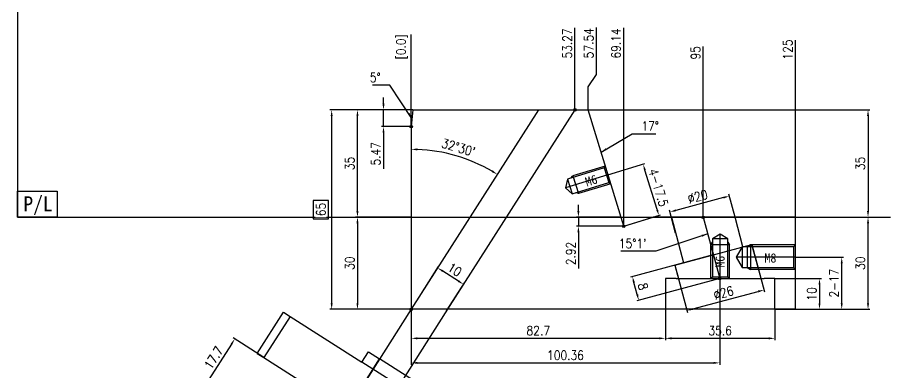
# Model space of a CAD drawing. Header units: millimetres. Extents: x 632 to 3922, y 1402 to 2001.
# Drawn here: x 2170.5 to 2454.5, y 1620.9 to 1736.7 of the extents above; entities that cross this region are included whole.
import ezdxf
from ezdxf.enums import TextEntityAlignment as Align
from ezdxf.lldxf.tags import DXFTag

# ---------------------------------------------------------------- set-up
doc = ezdxf.new("R2010")
doc.units = ezdxf.units.MM
for name, color, linetype in [('1', 1, 'Continuous'), ('4', 4, 'Continuous'), ('5', 5, 'Continuous'), ('6', 6, 'Continuous'), ('7', 7, 'Continuous'), ('BCE', 1, 'CENTER'), ('BH', 11, 'HIDDEN'), ('BHTL', 5, 'CENTER'), ('BO', 7, 'Continuous'), ('BTL', 5, 'Continuous'), ('CE', 1, 'CENTER'), ('DIM', 7, 'Continuous'), ('H1', 2, 'HIDDEN')]:
    doc.layers.add(name, color=color, linetype=linetype)
doc.styles.add('JM_Standard', font='', dxfattribs={"height": 3})
doc.styles.add('STYLE', font='')
doc.styles.add('SY', font='romans.shx', dxfattribs={"width": 0.85, "height": 3, "bigfont": 'ghs.shx'})
doc.styles.get('JM_Standard').set_extended_font_data('DotumChe')
doc.styles.get('STYLE').set_extended_font_data('BatangChe')
tags = doc.linetypes.add('CENTER', pattern=[2, 1.25, -0.25, 0.25, -0.25]).pattern_tags.tags
tags[10:11] = [DXFTag(74, 4), DXFTag(75, 0), DXFTag(340, '0'), DXFTag(46, 1.0), DXFTag(50, 0.0), DXFTag(44, 0.0), DXFTag(45, 0.0)]
tags[8:9] = [DXFTag(74, 4), DXFTag(75, 0), DXFTag(340, '0'), DXFTag(46, 1.0), DXFTag(50, 0.0), DXFTag(44, 0.0), DXFTag(45, 0.0)]
tags[6:7] = [DXFTag(74, 4), DXFTag(75, 0), DXFTag(340, '0'), DXFTag(46, 1.0), DXFTag(50, 0.0), DXFTag(44, 0.0), DXFTag(45, 0.0)]
tags[4:5] = [DXFTag(74, 4), DXFTag(75, 0), DXFTag(340, '0'), DXFTag(46, 1.0), DXFTag(50, 0.0), DXFTag(44, 0.0), DXFTag(45, 0.0)]
tags = doc.linetypes.add('HIDDEN', pattern=[0.375, 0.25, -0.125]).pattern_tags.tags
tags[6:7] = [DXFTag(74, 4), DXFTag(75, 0), DXFTag(340, '0'), DXFTag(46, 1.0), DXFTag(50, 0.0), DXFTag(44, 0.0), DXFTag(45, 0.0)]
tags[4:5] = [DXFTag(74, 4), DXFTag(75, 0), DXFTag(340, '0'), DXFTag(46, 1.0), DXFTag(50, 0.0), DXFTag(44, 0.0), DXFTag(45, 0.0)]
doc.dimstyles.new('BaseStyle', dxfattribs={"dimtxt": 3, "dimasz": 2, "dimexe": 0.6, "dimexo": 0, "dimgap": 1, "dimtad": 1, "dimdsep": 46, "dimtxsty": 'SY', "dimcen": 0, "dimclrd": 3, "dimclre": 3, "dimclrt": 7, "dimaunit": 1, "dimazin": 0, "dimtfac": 1, "dimtmove": 0, "dimatfit": 3, "dimfxl": 1, "dimtolj": 1, "dimtzin": 0, "dimarcsym": 0})

# ---------------------------------------------------------------- blocks, each defined once
blk = doc.blocks.new('20180524_1743031')
at = {"layer": 'BCE'}
blk.add_line((-0.62, 3.38), (18.66, 3.38), dxfattribs=at)
at = {"layer": 'BH'}
blk.add_line((16.71, 0), (16.71, 6.75), dxfattribs=at)
for points in [[(-0.62, -0.62), (0, 0), (0, 6.75), (-0.62, 7.38)], [(0, 0), (16.71, 0), (18.66, 3.38), (16.71, 6.75), (0, 6.75)]]:
    blk.add_lwpolyline(points, dxfattribs=at)
at = {"layer": 'BHTL'}
for p, q in [((-0.62, 7.38), (14.04, 7.38)), ((-0.62, -0.62), (14.04, -0.62))]:
    blk.add_line(p, q, dxfattribs=at)
blk.add_lwpolyline([(15.12, 0), (14.04, -0.62), (14.04, 7.38), (15.12, 6.75)], dxfattribs=at)
blk = doc.blocks.new('*D560')
at = {"layer": 'Defpoints', "color": 0}
for p in [(2289.54, 1706.53), (2299.04, 1706.53), (2298.56, 1701.07)]:
    blk.add_point(p, dxfattribs=at)
at = {"layer": 'DIM', "color": 3, "lineweight": -2}
for p, q in [((2289.54, 1708.53), (2289.54, 1710.53)), ((2299.04, 1706.53), (2288.94, 1706.53)), ((2289.54, 1701.07), (2289.54, 1706.53)), ((2298.56, 1701.07), (2288.94, 1701.07)), ((2289.54, 1699.07), (2289.54, 1687.29))]:
    blk.add_line(p, q, dxfattribs=at)
at = {"layer": 'DIM', "color": 3}
for points in [[(2289.21, 1708.53), (2289.88, 1708.53), (2289.54, 1706.53)], [(2289.88, 1699.07), (2289.21, 1699.07), (2289.54, 1701.07)]]:
    blk.add_solid(points, dxfattribs=at)
at = {"layer": 'DIM', "color": 7, "insert": (2287.04, 1692.18), "char_height": 3, "attachment_point": 5, "rotation": 90, "style": 'SY', "bg_fill": 3, "box_fill_scale": 1.1, "bg_fill_color": 256, "bg_fill_true_color": 13158600, "bg_fill_transparency": 0}
blk.add_mtext('\\A1;5.47', dxfattribs=at)
blk = doc.blocks.new('*D561')
at = {"layer": 'Defpoints', "color": 0}
for p in [(2298.56, 1671.53), (2281.08, 1641.53), (2298.56, 1641.53)]:
    blk.add_point(p, dxfattribs=at)
at = {"layer": 'DIM', "color": 3, "lineweight": -2}
for p, q in [((2298.56, 1671.53), (2280.48, 1671.53)), ((2281.08, 1669.53), (2281.08, 1643.53)), ((2298.56, 1641.53), (2280.48, 1641.53))]:
    blk.add_line(p, q, dxfattribs=at)
at = {"layer": 'DIM', "color": 3}
for points in [[(2281.41, 1669.53), (2280.74, 1669.53), (2281.08, 1671.53)], [(2280.74, 1643.53), (2281.41, 1643.53), (2281.08, 1641.53)]]:
    blk.add_solid(points, dxfattribs=at)
at = {"layer": 'DIM', "color": 7, "insert": (2278.58, 1656.53), "char_height": 3, "attachment_point": 5, "rotation": 90, "style": 'SY', "bg_fill": 3, "box_fill_scale": 1.1, "bg_fill_color": 256, "bg_fill_true_color": 13158600, "bg_fill_transparency": 0}
blk.add_mtext('\\A1;30', dxfattribs=at)
blk = doc.blocks.new('*D562')
at = {"layer": 'Defpoints', "color": 0}
for p in [(2281.08, 1706.53), (2299.04, 1706.53), (2298.56, 1671.53)]:
    blk.add_point(p, dxfattribs=at)
at = {"layer": 'DIM', "color": 3, "lineweight": -2}
for p, q in [((2299.04, 1706.53), (2280.48, 1706.53)), ((2281.08, 1673.53), (2281.08, 1704.53)), ((2298.56, 1671.53), (2280.48, 1671.53))]:
    blk.add_line(p, q, dxfattribs=at)
at = {"layer": 'DIM', "color": 3}
for points in [[(2281.41, 1704.53), (2280.74, 1704.53), (2281.08, 1706.53)], [(2280.74, 1673.53), (2281.41, 1673.53), (2281.08, 1671.53)]]:
    blk.add_solid(points, dxfattribs=at)
at = {"layer": 'DIM', "color": 7, "insert": (2278.58, 1689.03), "char_height": 3, "attachment_point": 5, "rotation": 90, "style": 'SY', "bg_fill": 3, "box_fill_scale": 1.1, "bg_fill_color": 256, "bg_fill_true_color": 13158600, "bg_fill_transparency": 0}
blk.add_mtext('\\A1;35', dxfattribs=at)
blk = doc.blocks.new('*D563')
at = {"layer": 'Defpoints', "color": 0}
for p in [(2299.04, 1706.53), (2272.68, 1641.53), (2298.56, 1641.53)]:
    blk.add_point(p, dxfattribs=at)
at = {"layer": 'DIM', "color": 3, "lineweight": -2}
for p, q in [((2299.04, 1706.53), (2272.08, 1706.53)), ((2272.68, 1704.53), (2272.68, 1643.53)), ((2298.56, 1641.53), (2272.08, 1641.53))]:
    blk.add_line(p, q, dxfattribs=at)
at = {"layer": 'DIM', "color": 3}
for points in [[(2273.01, 1704.53), (2272.35, 1704.53), (2272.68, 1706.53)], [(2272.35, 1643.53), (2273.01, 1643.53), (2272.68, 1641.53)]]:
    blk.add_solid(points, dxfattribs=at)
at = {"layer": 'DIM', "color": 7, "insert": (2269.18, 1674.03), "char_height": 3, "attachment_point": 5, "rotation": 90, "style": 'SY', "bg_fill": 3, "box_fill_scale": 1.1, "bg_fill_color": 256, "bg_fill_true_color": 13158600, "bg_fill_transparency": 0}
blk.add_mtext('\\A1;65', dxfattribs=at)
at = {"layer": 'DIM', "color": 3, "lineweight": -2}
for p, q in [((2271.68, 1677.04), (2266.68, 1677.04)), ((2266.68, 1677.04), (2266.68, 1671.03)), ((2271.68, 1671.03), (2271.68, 1677.04)), ((2266.68, 1671.03), (2271.68, 1671.03))]:
    blk.add_line(p, q, dxfattribs=at)
blk = doc.blocks.new('*D564')
at = {"layer": 'Defpoints', "color": 0}
for p in [(2366.8, 1671.53), (2352.96, 1668.61), (2367.69, 1668.61)]:
    blk.add_point(p, dxfattribs=at)
at = {"layer": 'DIM', "color": 3, "lineweight": -2}
for p, q in [((2352.96, 1673.53), (2352.96, 1675.53)), ((2366.8, 1671.53), (2352.36, 1671.53)), ((2352.96, 1671.53), (2352.96, 1668.61)), ((2367.69, 1668.61), (2352.36, 1668.61)), ((2352.96, 1666.61), (2352.96, 1654.84))]:
    blk.add_line(p, q, dxfattribs=at)
at = {"layer": 'DIM', "color": 3}
for points in [[(2352.62, 1673.53), (2353.29, 1673.53), (2352.96, 1671.53)], [(2353.29, 1666.61), (2352.62, 1666.61), (2352.96, 1668.61)]]:
    blk.add_solid(points, dxfattribs=at)
at = {"layer": 'DIM', "color": 7, "insert": (2350.46, 1659.72), "char_height": 3, "attachment_point": 5, "rotation": 90, "style": 'SY', "bg_fill": 3, "box_fill_scale": 1.1, "bg_fill_color": 256, "bg_fill_true_color": 13158600, "bg_fill_transparency": 0}
blk.add_mtext('\\A1;2.92', dxfattribs=at)
blk = doc.blocks.new('*D565')
at = {"layer": 'Defpoints', "color": 0}
for p in [(2423.56, 1658.53), (2438.62, 1658.53), (2423.56, 1641.53)]:
    blk.add_point(p, dxfattribs=at)
at = {"layer": 'DIM', "color": 3, "lineweight": -2}
for p, q in [((2423.56, 1658.53), (2439.22, 1658.53)), ((2438.62, 1643.53), (2438.62, 1656.53)), ((2423.56, 1641.53), (2439.22, 1641.53))]:
    blk.add_line(p, q, dxfattribs=at)
at = {"layer": 'DIM', "color": 3}
for points in [[(2438.95, 1656.53), (2438.29, 1656.53), (2438.62, 1658.53)], [(2438.29, 1643.53), (2438.95, 1643.53), (2438.62, 1641.53)]]:
    blk.add_solid(points, dxfattribs=at)
at = {"layer": 'DIM', "color": 7, "insert": (2436.12, 1650.03), "char_height": 3, "attachment_point": 5, "rotation": 90, "style": 'SY', "bg_fill": 3, "box_fill_scale": 1.1, "bg_fill_color": 256, "bg_fill_true_color": 13158600, "bg_fill_transparency": 0}
blk.add_mtext('\\A1;2-17', dxfattribs=at)
blk = doc.blocks.new('*D566')
at = {"layer": 'Defpoints', "color": 0}
for p in [(2423.56, 1671.53), (2447.18, 1671.53), (2423.56, 1641.53)]:
    blk.add_point(p, dxfattribs=at)
at = {"layer": 'DIM', "color": 3, "lineweight": -2}
for p, q in [((2423.56, 1671.53), (2447.78, 1671.53)), ((2447.18, 1643.53), (2447.18, 1669.53)), ((2423.56, 1641.53), (2447.78, 1641.53))]:
    blk.add_line(p, q, dxfattribs=at)
at = {"layer": 'DIM', "color": 3}
for points in [[(2447.51, 1669.53), (2446.84, 1669.53), (2447.18, 1671.53)], [(2446.84, 1643.53), (2447.51, 1643.53), (2447.18, 1641.53)]]:
    blk.add_solid(points, dxfattribs=at)
at = {"layer": 'DIM', "color": 7, "insert": (2444.68, 1656.53), "char_height": 3, "attachment_point": 5, "rotation": 90, "style": 'SY', "bg_fill": 3, "box_fill_scale": 1.1, "bg_fill_color": 256, "bg_fill_true_color": 13158600, "bg_fill_transparency": 0}
blk.add_mtext('\\A1;30', dxfattribs=at)
blk = doc.blocks.new('*D567')
at = {"layer": 'Defpoints', "color": 0}
for p in [(2356.1, 1706.53), (2423.56, 1671.53), (2447.18, 1671.53)]:
    blk.add_point(p, dxfattribs=at)
at = {"layer": 'DIM', "color": 3, "lineweight": -2}
for p, q in [((2356.1, 1706.53), (2447.78, 1706.53)), ((2447.18, 1704.53), (2447.18, 1673.53)), ((2423.56, 1671.53), (2447.78, 1671.53))]:
    blk.add_line(p, q, dxfattribs=at)
at = {"layer": 'DIM', "color": 3}
for points in [[(2447.51, 1704.53), (2446.84, 1704.53), (2447.18, 1706.53)], [(2446.84, 1673.53), (2447.51, 1673.53), (2447.18, 1671.53)]]:
    blk.add_solid(points, dxfattribs=at)
at = {"layer": 'DIM', "color": 7, "insert": (2444.68, 1689.03), "char_height": 3, "attachment_point": 5, "rotation": 90, "style": 'SY', "bg_fill": 3, "box_fill_scale": 1.1, "bg_fill_color": 256, "bg_fill_true_color": 13158600, "bg_fill_transparency": 0}
blk.add_mtext('\\A1;35', dxfattribs=at)
blk = doc.blocks.new('*D568')
at = {"layer": 'Defpoints', "color": 0}
for p in [(2362.58, 1685.34), (2367.69, 1668.61)]:
    blk.add_point(p, dxfattribs=at)
at = {"layer": 'DIM', "color": 3, "lineweight": -2}
for p, q in [((2362.58, 1685.34), (2374.59, 1689.02)), ((2378.55, 1674.02), (2374.61, 1686.93)), ((2367.69, 1668.61), (2379.71, 1672.28))]:
    blk.add_line(p, q, dxfattribs=at)
at = {"layer": 'DIM', "color": 3}
for points in [[(2374.92, 1687.03), (2374.29, 1686.83), (2374.02, 1688.84)], [(2378.23, 1673.92), (2378.87, 1674.12), (2379.14, 1672.11)]]:
    blk.add_solid(points, dxfattribs=at)
at = {"layer": 'DIM', "color": 7, "insert": (2378.97, 1681.21), "char_height": 3, "attachment_point": 5, "rotation": 286.998, "style": 'SY', "bg_fill": 3, "box_fill_scale": 1.1, "bg_fill_color": 256, "bg_fill_true_color": 13158600, "bg_fill_transparency": 0}
blk.add_mtext('\\A1;4-17.5', dxfattribs=at)
at = {"layer": 'Defpoints', "color": 0}
blk.add_point((2374.02, 1688.84), dxfattribs=at)
blk = doc.blocks.new('*D569')
at = {"layer": 'Defpoints', "color": 0}
for p in [(2382.74, 1673.26), (2403.91, 1671.53), (2384.59, 1666.35)]:
    blk.add_point(p, dxfattribs=at)
at = {"layer": 'DIM', "color": 3, "lineweight": -2}
for p, q in [((2403.91, 1671.53), (2401.9, 1679.02)), ((2400.13, 1677.93), (2384.67, 1673.78)), ((2384.59, 1666.35), (2382.58, 1673.84))]:
    blk.add_line(p, q, dxfattribs=at)
at = {"layer": 'DIM', "color": 3}
for points in [[(2400.21, 1677.6), (2400.04, 1678.25), (2402.06, 1678.44)], [(2384.58, 1674.1), (2384.76, 1673.46), (2382.74, 1673.26)]]:
    blk.add_solid(points, dxfattribs=at)
at = {"layer": 'DIM', "color": 7, "insert": (2391.75, 1678.27), "char_height": 3, "attachment_point": 5, "rotation": 15.0154, "style": 'SY', "bg_fill": 3, "box_fill_scale": 1.1, "bg_fill_color": 256, "bg_fill_true_color": 13158600, "bg_fill_transparency": 0}
blk.add_mtext('\\A1;%%c20', dxfattribs=at)
blk = doc.blocks.new('*D570')
at = {"layer": 'Defpoints', "color": 0}
for p in [(2409.41, 1662.63), (2384.29, 1655.89), (2413.37, 1647.86)]:
    blk.add_point(p, dxfattribs=at)
at = {"layer": 'DIM', "color": 3, "lineweight": -2}
for p, q in [((2409.41, 1662.63), (2413.53, 1647.28)), ((2384.29, 1655.89), (2388.41, 1640.54)), ((2390.19, 1641.64), (2411.44, 1647.34))]:
    blk.add_line(p, q, dxfattribs=at)
at = {"layer": 'DIM', "color": 3}
for points in [[(2411.53, 1647.02), (2411.35, 1647.66), (2413.37, 1647.86)], [(2390.1, 1641.96), (2390.27, 1641.32), (2388.25, 1641.12)]]:
    blk.add_solid(points, dxfattribs=at)
at = {"layer": 'DIM', "color": 7, "insert": (2400.16, 1646.9), "char_height": 3, "attachment_point": 5, "rotation": 15.0146, "style": 'SY', "bg_fill": 3, "box_fill_scale": 1.1, "bg_fill_color": 256, "bg_fill_true_color": 13158600, "bg_fill_transparency": 0}
blk.add_mtext('\\A1;%%c26', dxfattribs=at)
blk = doc.blocks.new('*D571')
at = {"layer": 'Defpoints', "color": 0}
for p in [(2396.85, 1659.26), (2398.92, 1651.53)]:
    blk.add_point(p, dxfattribs=at)
at = {"layer": 'DIM', "color": 3, "lineweight": -2}
for p, q in [((2396.85, 1659.26), (2369.93, 1652.04)), ((2372.06, 1646.4), (2371.03, 1650.26)), ((2398.92, 1651.53), (2372, 1644.31))]:
    blk.add_line(p, q, dxfattribs=at)
at = {"layer": 'DIM', "color": 3}
for points in [[(2371.35, 1650.35), (2370.7, 1650.18), (2370.51, 1652.2)], [(2371.74, 1646.31), (2372.39, 1646.49), (2372.58, 1644.47)]]:
    blk.add_solid(points, dxfattribs=at)
at = {"layer": 'DIM', "color": 7, "insert": (2373.96, 1648.98), "char_height": 3, "attachment_point": 5, "rotation": 285.0146, "style": 'SY', "bg_fill": 3, "box_fill_scale": 1.1, "bg_fill_color": 256, "bg_fill_true_color": 13158600, "bg_fill_transparency": 0}
blk.add_mtext('\\A1;8', dxfattribs=at)
at = {"layer": 'Defpoints', "color": 0}
blk.add_point((2370.51, 1652.2), dxfattribs=at)
blk = doc.blocks.new('*D572')
at = {"layer": 'Defpoints', "color": 0}
for p in [(2416.86, 1651.53), (2416.86, 1641.53), (2431.39, 1641.53)]:
    blk.add_point(p, dxfattribs=at)
at = {"layer": 'DIM', "color": 3, "lineweight": -2}
for p, q in [((2416.86, 1651.53), (2431.99, 1651.53)), ((2431.39, 1649.53), (2431.39, 1643.53)), ((2416.86, 1641.53), (2431.99, 1641.53))]:
    blk.add_line(p, q, dxfattribs=at)
at = {"layer": 'DIM', "color": 3}
for points in [[(2431.72, 1649.53), (2431.05, 1649.53), (2431.39, 1651.53)], [(2431.05, 1643.53), (2431.72, 1643.53), (2431.39, 1641.53)]]:
    blk.add_solid(points, dxfattribs=at)
at = {"layer": 'DIM', "color": 7, "insert": (2428.89, 1646.53), "char_height": 3, "attachment_point": 5, "rotation": 90, "style": 'SY', "bg_fill": 3, "box_fill_scale": 1.1, "bg_fill_color": 256, "bg_fill_true_color": 13158600, "bg_fill_transparency": 0}
blk.add_mtext('\\A1;10', dxfattribs=at)
blk = doc.blocks.new('*D573')
at = {"layer": 'Defpoints', "color": 0}
for p in [(2339.97, 1706.53), (2298.56, 1701.07), (2298.56, 1641.53), (2298.56, 1641.53)]:
    blk.add_point(p, dxfattribs=at)
at = {"layer": 'DIM', "color": 3, "lineweight": -2}
blk.add_arc((2298.56, 1641.53), 52.14, 59.6975, 87.8022, dxfattribs=at)
at = {"layer": 'DIM', "color": 3}
for points in [[(2300.56, 1693.97), (2300.55, 1693.3), (2298.56, 1693.67)], [(2324.69, 1686.27), (2325.04, 1686.83), (2326.57, 1685.51)]]:
    blk.add_solid(points, dxfattribs=at)
at = {"layer": 'DIM', "color": 7, "insert": (2313.93, 1694.27), "char_height": 3, "attachment_point": 5, "rotation": 343.7498, "style": 'SY', "bg_fill": 3, "box_fill_scale": 1.1, "bg_fill_color": 256, "bg_fill_true_color": 13158600, "bg_fill_transparency": 0}
blk.add_mtext("\\A1;32%%d30'", dxfattribs=at)
at = {"layer": 'Defpoints', "color": 0}
blk.add_point((2317.81, 1689.99), dxfattribs=at)
blk = doc.blocks.new('*D574')
at = {"layer": 'Defpoints', "color": 0}
for p in [(2381.26, 1641.53), (2416.86, 1641.53), (2416.86, 1632.08)]:
    blk.add_point(p, dxfattribs=at)
at = {"layer": 'DIM', "color": 3, "lineweight": -2}
for p, q in [((2381.26, 1641.53), (2381.26, 1631.48)), ((2416.86, 1641.53), (2416.86, 1631.48)), ((2383.26, 1632.08), (2414.86, 1632.08))]:
    blk.add_line(p, q, dxfattribs=at)
at = {"layer": 'DIM', "color": 3}
for points in [[(2383.26, 1632.41), (2383.26, 1631.74), (2381.26, 1632.08)], [(2414.86, 1631.74), (2414.86, 1632.41), (2416.86, 1632.08)]]:
    blk.add_solid(points, dxfattribs=at)
at = {"layer": 'DIM', "color": 7, "insert": (2399.06, 1634.58), "char_height": 3, "attachment_point": 5, "style": 'SY', "bg_fill": 3, "box_fill_scale": 1.1, "bg_fill_color": 256, "bg_fill_true_color": 13158600, "bg_fill_transparency": 0}
blk.add_mtext('\\A1;35.6', dxfattribs=at)
blk = doc.blocks.new('*D576')
at = {"layer": 'Defpoints', "color": 0}
for p in [(2398.92, 1651.53), (2298.56, 1641.53), (2398.92, 1624.08)]:
    blk.add_point(p, dxfattribs=at)
at = {"layer": 'DIM', "color": 3, "lineweight": -2}
for p, q in [((2398.92, 1651.53), (2398.92, 1623.48)), ((2298.56, 1641.53), (2298.56, 1623.48)), ((2300.56, 1624.08), (2396.92, 1624.08))]:
    blk.add_line(p, q, dxfattribs=at)
at = {"layer": 'DIM', "color": 3}
for points in [[(2300.56, 1624.41), (2300.56, 1623.75), (2298.56, 1624.08)], [(2396.92, 1623.75), (2396.92, 1624.41), (2398.92, 1624.08)]]:
    blk.add_solid(points, dxfattribs=at)
at = {"layer": 'DIM', "color": 7, "insert": (2348.74, 1626.58), "char_height": 3, "attachment_point": 5, "style": 'SY', "bg_fill": 3, "box_fill_scale": 1.1, "bg_fill_color": 256, "bg_fill_true_color": 13158600, "bg_fill_transparency": 0}
blk.add_mtext('\\A1;100.36', dxfattribs=at)
blk = doc.blocks.new('*D577')
at = {"layer": 'Defpoints', "color": 0}
blk.add_point((2298.56, 1701.07), dxfattribs=at)
blk.add_point((2298.56, 1701.07), dxfattribs=at)
at = {"layer": 'DIM', "color": 3, "lineweight": -2}
blk.add_line((2298.56, 1701.07), (2298.56, 1731.06), dxfattribs=at)
at = {"layer": 'DIM', "color": 7, "insert": (2295.64, 1727.06), "char_height": 3, "attachment_point": 5, "rotation": 90, "style": 'SY', "bg_fill": 3, "box_fill_scale": 1.1, "bg_fill_color": 256, "bg_fill_true_color": 13158600, "bg_fill_transparency": 0}
blk.add_mtext('\\A1;{\\H0.8333x;\\C2;[\\H1.2x;0.0\\H0.8333x;]}', dxfattribs=at)
at = {"layer": 'Defpoints', "color": 0}
blk.add_point((2298.56, 1722.07), dxfattribs=at)
blk = doc.blocks.new('*D578')
at = {"layer": 'Defpoints', "color": 0}
for p in [(2351.83, 1706.53), (2298.56, 1701.07)]:
    blk.add_point(p, dxfattribs=at)
at = {"layer": 'DIM', "color": 3, "lineweight": -2}
blk.add_line((2351.83, 1706.53), (2351.83, 1733.27), dxfattribs=at)
at = {"layer": 'DIM', "color": 7, "insert": (2349.33, 1728.17), "char_height": 3, "attachment_point": 5, "rotation": 90, "style": 'SY', "bg_fill": 3, "box_fill_scale": 1.1, "bg_fill_color": 256, "bg_fill_true_color": 13158600, "bg_fill_transparency": 0}
blk.add_mtext('\\A1;53.27', dxfattribs=at)
at = {"layer": 'Defpoints', "color": 0}
blk.add_point((2351.83, 1722.07), dxfattribs=at)
blk = doc.blocks.new('*D579')
at = {"layer": 'Defpoints', "color": 0}
for p in [(2356.1, 1706.53), (2298.56, 1701.07)]:
    blk.add_point(p, dxfattribs=at)
at = {"layer": 'DIM', "color": 3, "lineweight": -2}
for p, q in [((2358.83, 1718.07), (2358.83, 1733.39)), ((2356.1, 1714.07), (2358.83, 1718.07)), ((2356.1, 1706.53), (2356.1, 1714.07))]:
    blk.add_line(p, q, dxfattribs=at)
at = {"layer": 'DIM', "color": 7, "insert": (2356.33, 1728.23), "char_height": 3, "attachment_point": 5, "rotation": 90, "style": 'SY', "bg_fill": 3, "box_fill_scale": 1.1, "bg_fill_color": 256, "bg_fill_true_color": 13158600, "bg_fill_transparency": 0}
blk.add_mtext('\\A1;57.54', dxfattribs=at)
at = {"layer": 'Defpoints', "color": 0}
blk.add_point((2358.83, 1722.07), dxfattribs=at)
blk = doc.blocks.new('*D580')
at = {"layer": 'Defpoints', "color": 0}
for p in [(2298.56, 1701.07), (2367.69, 1668.61)]:
    blk.add_point(p, dxfattribs=at)
at = {"layer": 'DIM', "color": 3, "lineweight": -2}
blk.add_line((2367.69, 1668.61), (2367.69, 1733.27), dxfattribs=at)
at = {"layer": 'DIM', "color": 7, "insert": (2365.19, 1728.17), "char_height": 3, "attachment_point": 5, "rotation": 90, "style": 'SY', "bg_fill": 3, "box_fill_scale": 1.1, "bg_fill_color": 256, "bg_fill_true_color": 13158600, "bg_fill_transparency": 0}
blk.add_mtext('\\A1;69.14', dxfattribs=at)
at = {"layer": 'Defpoints', "color": 0}
blk.add_point((2367.69, 1722.07), dxfattribs=at)
blk = doc.blocks.new('*D581')
at = {"layer": 'Defpoints', "color": 0}
for p in [(2298.56, 1701.07), (2393.56, 1671.53)]:
    blk.add_point(p, dxfattribs=at)
at = {"layer": 'DIM', "color": 3, "lineweight": -2}
blk.add_line((2393.56, 1671.53), (2393.56, 1727.19), dxfattribs=at)
at = {"layer": 'DIM', "color": 7, "insert": (2391.06, 1725.13), "char_height": 3, "attachment_point": 5, "rotation": 90, "style": 'SY', "bg_fill": 3, "box_fill_scale": 1.1, "bg_fill_color": 256, "bg_fill_true_color": 13158600, "bg_fill_transparency": 0}
blk.add_mtext('\\A1;95', dxfattribs=at)
at = {"layer": 'Defpoints', "color": 0}
blk.add_point((2393.56, 1722.07), dxfattribs=at)
blk = doc.blocks.new('*D582')
at = {"layer": 'Defpoints', "color": 0}
for p in [(2298.56, 1701.07), (2423.56, 1671.53)]:
    blk.add_point(p, dxfattribs=at)
at = {"layer": 'DIM', "color": 3, "lineweight": -2}
blk.add_line((2423.56, 1671.53), (2423.56, 1729.26), dxfattribs=at)
at = {"layer": 'DIM', "color": 7, "insert": (2421.06, 1726.16), "char_height": 3, "attachment_point": 5, "rotation": 90, "style": 'SY', "bg_fill": 3, "box_fill_scale": 1.1, "bg_fill_color": 256, "bg_fill_true_color": 13158600, "bg_fill_transparency": 0}
blk.add_mtext('\\A1;125', dxfattribs=at)
at = {"layer": 'Defpoints', "color": 0}
blk.add_point((2423.56, 1722.07), dxfattribs=at)
blk = doc.blocks.new('*D587')
at = {"layer": 'Defpoints', "color": 0}
for p in [(2307.16, 1655.04), (2301.66, 1646.4), (2310.09, 1641.03)]:
    blk.add_point(p, dxfattribs=at)
at = {"layer": 'DIM', "color": 3, "lineweight": -2}
for p, q in [((2301.66, 1646.4), (2307.48, 1655.54)), ((2313.91, 1650.74), (2308.85, 1653.96)), ((2310.09, 1641.03), (2315.92, 1650.17))]:
    blk.add_line(p, q, dxfattribs=at)
at = {"layer": 'DIM', "color": 3}
for points in [[(2309.03, 1654.24), (2308.67, 1653.68), (2307.16, 1655.04)], [(2313.73, 1650.46), (2314.09, 1651.02), (2315.6, 1649.66)]]:
    blk.add_solid(points, dxfattribs=at)
at = {"layer": 'DIM', "color": 7, "insert": (2312.72, 1654.46), "char_height": 3, "attachment_point": 5, "rotation": 327.4996, "style": 'SY', "bg_fill": 3, "box_fill_scale": 1.1, "bg_fill_color": 256, "bg_fill_true_color": 13158600, "bg_fill_transparency": 0}
blk.add_mtext('\\A1;10', dxfattribs=at)
blk = doc.blocks.new('*D588')
at = {"layer": 'Defpoints', "color": 0}
for p in [(2298.56, 1641.53), (2381.26, 1641.53), (2381.26, 1632.08)]:
    blk.add_point(p, dxfattribs=at)
at = {"layer": 'DIM', "color": 3, "lineweight": -2}
for p, q in [((2298.56, 1641.53), (2298.56, 1631.48)), ((2381.26, 1641.53), (2381.26, 1631.48)), ((2300.56, 1632.08), (2379.26, 1632.08))]:
    blk.add_line(p, q, dxfattribs=at)
at = {"layer": 'DIM', "color": 3}
for points in [[(2300.56, 1632.41), (2300.56, 1631.74), (2298.56, 1632.08)], [(2379.26, 1631.74), (2379.26, 1632.41), (2381.26, 1632.08)]]:
    blk.add_solid(points, dxfattribs=at)
at = {"layer": 'DIM', "color": 7, "insert": (2339.91, 1634.58), "char_height": 3, "attachment_point": 5, "style": 'SY', "bg_fill": 3, "box_fill_scale": 1.1, "bg_fill_color": 256, "bg_fill_true_color": 13158600, "bg_fill_transparency": 0}
blk.add_mtext('\\A1;82.7', dxfattribs=at)
blk = doc.blocks.new('*D646')
at = {"layer": 'Defpoints', "color": 0}
for p in [(2250.63, 1625.83), (2231.64, 1616.94), (2241.12, 1610.9)]:
    blk.add_point(p, dxfattribs=at)
at = {"layer": 'DIM', "color": 3, "lineweight": -2}
for p, q in [((2250.63, 1625.83), (2240.64, 1632.19)), ((2240.07, 1630.18), (2232.71, 1618.63)), ((2241.12, 1610.9), (2231.13, 1617.26))]:
    blk.add_line(p, q, dxfattribs=at)
at = {"layer": 'DIM', "color": 3}
for points in [[(2240.35, 1630), (2239.79, 1630.36), (2241.15, 1631.86)], [(2232.43, 1618.8), (2233, 1618.45), (2231.64, 1616.94)]]:
    blk.add_solid(points, dxfattribs=at)
at = {"layer": 'DIM', "color": 7, "insert": (2234.29, 1625.74), "char_height": 3, "attachment_point": 5, "rotation": 57.4996, "style": 'SY', "bg_fill": 3, "box_fill_scale": 1.1, "bg_fill_color": 256, "bg_fill_true_color": 13158600, "bg_fill_transparency": 0}
blk.add_mtext('\\A1;17.7', dxfattribs=at)

msp = doc.modelspace()

# ---------------------------------------------------------------- linework, layer by layer
for p, q in [((2339.968, 1706.533), (2298.558, 1641.533)), ((2351.825, 1706.533), (2310.415, 1641.533)), ((2383.203, 1671.533), (2387.19, 1656.67)), ((2406.494, 1661.908), (2403.912, 1671.533)), ((2384.292, 1655.892), (2409.408, 1662.629)), ((2412.375, 1651.533), (2409.408, 1662.629)), ((2384.292, 1655.892), (2385.465, 1651.533)), ((2381.258, 1651.533), (2381.258, 1649.533)), ((2384.758, 1651.533), (2381.258, 1651.533)), ((2384.758, 1651.533), (2413.358, 1651.533)), ((2416.858, 1651.533), (2413.358, 1651.533)), ((2416.858, 1649.533), (2416.858, 1651.533)), ((2381.258, 1649.533), (2381.258, 1641.533)), ((2416.858, 1641.533), (2416.858, 1649.533))]:
    msp.add_line(p, q)
at = {"layer": '1'}
for p, q in [((2170.463, 1974.503), (2170.463, 1671.533)), ((2170.463, 1671.533), (2454.501, 1671.533))]:
    msp.add_line(p, q, dxfattribs=at)
at = {"layer": '4'}
for p, q in [((2170.463, 1680.027), (2183.423, 1680.027)), ((2170.463, 1671.533), (2170.463, 1680.027)), ((2183.423, 1680.027), (2183.423, 1671.533)), ((2183.423, 1671.533), (2170.463, 1671.533))]:
    msp.add_line(p, q, dxfattribs=at)
at = {"layer": '5'}
for p, q in [((2298.558, 1641.533), (2279.483, 1611.591)), ((2310.415, 1641.533), (2287.917, 1606.218))]:
    msp.add_line(p, q, dxfattribs=at)
at = {"layer": '7'}
for p, q in [((2299.037, 1706.533), (2298.558, 1701.065)), ((2299.037, 1706.533), (2356.101, 1706.533)), ((2367.694, 1668.609), (2356.101, 1706.533)), ((2298.558, 1701.065), (2298.558, 1641.533)), ((2367.694, 1668.609), (2377.257, 1671.533)), ((2423.558, 1671.533), (2377.257, 1671.533)), ((2423.558, 1649.533), (2423.558, 1671.533)), ((2423.558, 1641.533), (2423.558, 1649.533)), ((2248.488, 1627.188), (2257.026, 1640.591)), ((2259.164, 1639.229), (2250.625, 1625.826)), ((2257.026, 1640.591), (2259.164, 1639.229)), ((2259.164, 1639.229), (2282.516, 1624.352)), ((2423.558, 1641.533), (2298.558, 1641.533)), ((2282.516, 1624.352), (2284.665, 1627.726)), ((2284.665, 1627.726), (2288.291, 1625.416)), ((2248.488, 1627.188), (2250.625, 1625.826)), ((2250.625, 1625.826), (2277.603, 1608.64)), ((2279.483, 1611.591), (2288.291, 1625.416)), ((2377.204, 1568.771), (2288.291, 1625.416))]:
    msp.add_line(p, q, dxfattribs=at)
at = {"layer": 'BCE'}
for p, q in [((2362.578, 1685.345), (2348.766, 1681.123)), ((2399.058, 1651.533), (2399.058, 1665.976))]:
    msp.add_line(p, q, dxfattribs=at)
at = {"layer": 'BH'}
msp.add_line((2401.558, 1664.533), (2396.558, 1664.533), dxfattribs=at)
for points in [[(2401.558, 1652.033), (2401.558, 1664.533), (2399.058, 1665.976), (2396.558, 1664.533), (2396.558, 1652.033)], [(2402.058, 1651.533), (2401.558, 1652.033), (2396.558, 1652.033), (2396.058, 1651.533)]]:
    msp.add_lwpolyline(points, dxfattribs=at)
at = {"layer": 'BHTL'}
for p, q in [((2396.058, 1651.533), (2396.058, 1662.533)), ((2402.058, 1651.533), (2402.058, 1662.533))]:
    msp.add_line(p, q, dxfattribs=at)
msp.add_lwpolyline([(2401.558, 1663.399), (2402.058, 1662.533), (2396.058, 1662.533), (2396.558, 1663.399)], dxfattribs=at)
at = {"layer": 'BO'}
msp.add_line((2349.415, 1683.935), (2350.877, 1679.154), dxfattribs=at)
for points in [[(2361.369, 1687.59), (2349.415, 1683.935), (2348.766, 1681.123), (2350.877, 1679.154), (2362.831, 1682.808)], [(2361.701, 1688.214), (2361.369, 1687.59), (2362.831, 1682.808), (2363.455, 1682.476)]]:
    msp.add_lwpolyline(points, dxfattribs=at)
at = {"layer": 'BTL'}
for p, q in [((2361.701, 1688.214), (2351.182, 1684.998)), ((2363.455, 1682.476), (2352.936, 1679.26))]:
    msp.add_line(p, q, dxfattribs=at)
msp.add_lwpolyline([(2350.5, 1684.267), (2351.182, 1684.998), (2352.936, 1679.26), (2351.962, 1679.485)], dxfattribs=at)
at = {"layer": 'CE'}
msp.add_line((2393.558, 1671.533), (2398.922, 1651.533), dxfattribs=at)
at = {"layer": 'H1'}
for p, q in [((2406.225, 1661.908), (2404.276, 1658.533)), ((2406.225, 1661.908), (2406.225, 1655.158)), ((2407.809, 1661.908), (2406.225, 1661.908)), ((2406.509, 1661.852), (2406.494, 1661.908)), ((2408.892, 1662.533), (2407.809, 1661.908)), ((2407.809, 1661.908), (2407.809, 1655.158)), ((2408.892, 1662.533), (2408.892, 1654.533)), ((2409.434, 1662.533), (2409.408, 1662.629)), ((2404.276, 1658.533), (2406.225, 1655.158)), ((2406.225, 1655.158), (2407.809, 1655.158)), ((2407.809, 1655.158), (2408.892, 1654.533)), ((2371.429, 1567.707), (2282.516, 1624.352))]:
    msp.add_line(p, q, dxfattribs=at)

# ---------------------------------------------------------------- block references
at = {"rotation": 180}
msp.add_blockref('20180524_1743031', (2422.933, 1661.908), dxfattribs=at)

# ---------------------------------------------------------------- texts
at = {"layer": '6', "style": 'STYLE'}
msp.add_text('P/L', height=4.9, dxfattribs=at).set_placement((2172.4, 1673.464))
at = {"layer": '7', "insert": (2288.59, 1715.568), "char_height": 3, "attachment_point": 9, "style": 'SY'}
msp.add_mtext('\\A1;5%%d', dxfattribs=at)
at = {"layer": 'DIM', "style": 'JM_Standard'}
for rotation, p in [(16.99797, (2357.135, 1683.484)), (90, (2399.058, 1657.033))]:
    msp.add_text('M6', height=3, rotation=rotation, dxfattribs=at).set_placement(p, align=Align.MIDDLE)
msp.add_text('M8', height=3, dxfattribs=at).set_placement((2415.431, 1658.253), align=Align.MIDDLE)

# ---------------------------------------------------------------- next in the draw order: dimensions: what is measured, and where the dimension line sits
at = {"layer": 'DIM'}
dim = msp.add_linear_dim(base=(2289.543, 1706.533), p1=(2298.558, 1701.065), p2=(2299.037, 1706.533), angle=90, dimstyle='BaseStyle', override={"dimtfill": 1}, dxfattribs=at)
dim.commit()
dim.dimension.update_dxf_attribs({"geometry": '*D560', "text_midpoint": (2289.543, 1692.179), "dimtype": 160})
for base, p1, p2, picture, middle in [((2352.956, 1668.609), (2366.801, 1671.533), (2367.694, 1668.609), '*D564', (2350.456, 1659.724)), ((2281.076, 1641.533), (2298.558, 1671.533), (2298.558, 1641.533), '*D561', (2278.576, 1656.533))]:
    dim = msp.add_linear_dim(base=base, p1=p1, p2=p2, angle=90, dimstyle='BaseStyle', override={"dimtfill": 1}, dxfattribs=at)
    dim.commit()
    dim.dimension.update_dxf_attribs({"geometry": picture, "text_midpoint": middle})
dim = msp.add_aligned_dim(p1=(2384.292, 1655.892), p2=(2409.408, 1662.629), distance=-15.296, text='%%c<>', dimstyle='BaseStyle', override={"dimtfill": 1}, dxfattribs=at)
dim.commit()
dim.dimension.update_dxf_attribs({"geometry": '*D570', "text_midpoint": (2400.165, 1646.902)})
dim = msp.add_linear_dim(base=(2438.621, 1658.533), p1=(2423.558, 1641.533), p2=(2423.558, 1658.533), angle=90, text='2-<>', dimstyle='BaseStyle', override={"dimtfill": 1}, dxfattribs=at)
dim.commit()
dim.dimension.update_dxf_attribs({"geometry": '*D565', "text_midpoint": (2436.121, 1650.033)})
dim = msp.add_aligned_dim(p1=(2250.625, 1625.826), p2=(2241.117, 1610.901), distance=-11.237, dimstyle='BaseStyle', override={"dimtfill": 1}, dxfattribs=at)
dim.commit()
dim.dimension.update_dxf_attribs({"geometry": '*D646', "text_midpoint": (2234.286, 1625.745)})

# ---------------------------------------------------------------- next in the draw order: texts
at = {"layer": '7', "insert": (2375.092, 1661.472), "char_height": 3, "attachment_point": 9, "style": 'SY'}
msp.add_mtext("\\A1;15%%d1'", dxfattribs=at)

# ---------------------------------------------------------------- next in the draw order: dimensions: what is measured, and where the dimension line sits
at = {"layer": 'DIM'}
dim = msp.add_linear_dim(base=(2447.175, 1671.533), p1=(2423.558, 1641.533), p2=(2423.558, 1671.533), angle=90, dimstyle='BaseStyle', override={"dimtfill": 1}, dxfattribs=at)
dim.commit()
dim.dimension.update_dxf_attribs({"geometry": '*D566', "text_midpoint": (2444.675, 1656.533)})
dim = msp.add_aligned_dim(p1=(2398.922, 1651.533), p2=(2396.85, 1659.261), distance=27.272, dimstyle='BaseStyle', override={"dimtfill": 1}, dxfattribs=at)
dim.commit()
dim.dimension.update_dxf_attribs({"geometry": '*D571', "text_midpoint": (2373.96, 1648.979)})

# ---------------------------------------------------------------- next in the draw order: leaders
at = {"layer": 'DIM', "annotation_type": 0, "has_hookline": 1, "hookline_direction": 1, "text_width": 2.671}
msp.add_leader([(2298.794, 1703.754), (2291.59, 1714.568), (2289.59, 1714.568)], dimstyle='BaseStyle', override={"dimtfill": 1}, dxfattribs=at)

# ---------------------------------------------------------------- next in the draw order: dimensions: what is measured, and where the dimension line sits
at = {"layer": 'DIM'}
for base, p1, p2, picture, middle in [((2281.076, 1706.533), (2298.558, 1671.533), (2299.037, 1706.533), '*D562', (2278.576, 1689.033)), ((2447.175, 1671.533), (2356.101, 1706.533), (2423.558, 1671.533), '*D567', (2444.675, 1689.033)), ((2431.387, 1641.533), (2416.858, 1651.533), (2416.858, 1641.533), '*D572', (2428.887, 1646.533))]:
    dim = msp.add_linear_dim(base=base, p1=p1, p2=p2, angle=90, dimstyle='BaseStyle', override={"dimtfill": 1}, dxfattribs=at)
    dim.commit()
    dim.dimension.update_dxf_attribs({"geometry": picture, "text_midpoint": middle})

# ---------------------------------------------------------------- next in the draw order: dimensions: what is measured, and where the dimension line sits
dim = msp.add_linear_dim(base=(2272.681, 1641.533), p1=(2299.037, 1706.533), p2=(2298.558, 1641.533), angle=90, dimstyle='BaseStyle', override={"dimgap": -1, "dimtfill": 1}, dxfattribs=at)
dim.commit()
dim.dimension.update_dxf_attribs({"geometry": '*D563', "text_midpoint": (2269.181, 1674.033)})
dim = msp.add_aligned_dim(p1=(2367.694, 1668.609), p2=(2362.578, 1685.345), distance=-11.965, text='4-<>', dimstyle='BaseStyle', override={"dimtfill": 1}, dxfattribs=at)
dim.commit()
dim.dimension.update_dxf_attribs({"geometry": '*D568', "text_midpoint": (2378.969, 1681.206)})
dim = msp.add_linear_dim(base=(2416.858, 1632.077), p1=(2381.258, 1641.533), p2=(2416.858, 1641.533), dimstyle='BaseStyle', override={"dimtfill": 1}, dxfattribs=at)
dim.commit()
dim.dimension.update_dxf_attribs({"geometry": '*D574', "text_midpoint": (2399.058, 1634.577)})

# ---------------------------------------------------------------- next in the draw order: dimensions: what is measured, and where the dimension line sits
dim = msp.add_angular_dim_2l(base=(2317.809, 1689.99), line1=((2298.558, 1701.065), (2298.558, 1641.533)), line2=((2339.968, 1706.533), (2298.558, 1641.533)), dimstyle='BaseStyle', override={"dimtfill": 1}, dxfattribs=at)
dim.commit()
dim.dimension.update_dxf_attribs({"geometry": '*D573', "text_midpoint": (2313.929, 1694.266)})
dim = msp.add_aligned_dim(p1=(2403.912, 1671.533), p2=(2384.593, 1666.351), distance=-7.156, text='%%c<>', dimstyle='BaseStyle', override={"dimtfill": 1}, dxfattribs=at)
dim.commit()
dim.dimension.update_dxf_attribs({"geometry": '*D569', "text_midpoint": (2391.751, 1678.268)})

# ---------------------------------------------------------------- next in the draw order: linework, layer by layer
msp.add_circle((2393.558, 1671.533), 0.4)

# ---------------------------------------------------------------- next in the draw order: dimensions: what is measured, and where the dimension line sits
dim = msp.add_ordinate_dim(feature_location=(2298.558, 1701.065), offset=(0, 21), dtype=1, origin=(2298.558, 1701.065), text='{\\H0.8333x;\\C2;[\\H1.2x;0.0\\H0.8333x;]}', dimstyle='BaseStyle', override={"dimtfill": 1}, dxfattribs=at)
dim.commit()
dim.dimension.update_dxf_attribs({"geometry": '*D577', "text_midpoint": (2295.642, 1727.062)})
dim = msp.add_linear_dim(base=(2398.922, 1624.081), p1=(2298.558, 1641.533), p2=(2398.922, 1651.533), dimstyle='BaseStyle', override={"dimtfill": 1}, dxfattribs=at)
dim.commit()
dim.dimension.update_dxf_attribs({"geometry": '*D576', "text_midpoint": (2348.74, 1626.581)})

# ---------------------------------------------------------------- next in the draw order: leaders
at = {"layer": 'DIM', "annotation_type": 0, "has_hookline": 1, "hookline_direction": 1, "text_width": 8.379}
msp.add_leader([(2395.011, 1666.117), (2378.092, 1660.472), (2376.092, 1660.472)], dimstyle='BaseStyle', override={"dimtfill": 1}, dxfattribs=at)

# ---------------------------------------------------------------- next in the draw order: linework, layer by layer
msp.add_circle((2398.922, 1651.533), 0.4)

# ---------------------------------------------------------------- next in the draw order: dimensions: what is measured, and where the dimension line sits
at = {"layer": 'DIM'}
dim = msp.add_ordinate_dim(feature_location=(2351.825, 1706.533), offset=(0, 15.532), dtype=1, origin=(2298.558, 1701.065), dimstyle='BaseStyle', override={"dimtfill": 1}, dxfattribs=at)
dim.commit()
dim.dimension.update_dxf_attribs({"geometry": '*D578', "text_midpoint": (2349.325, 1728.165)})
dim = msp.add_aligned_dim(p1=(2310.093, 1641.027), p2=(2301.659, 1646.4), distance=-10.24, dimstyle='BaseStyle', override={"dimtfill": 1}, dxfattribs=at)
dim.commit()
dim.dimension.update_dxf_attribs({"geometry": '*D587', "text_midpoint": (2312.721, 1654.458)})

# ---------------------------------------------------------------- next in the draw order: dimensions: what is measured, and where the dimension line sits
dim = msp.add_ordinate_dim(feature_location=(2356.101, 1706.533), offset=(2.724, 15.532), dtype=1, origin=(2298.558, 1701.065), dimstyle='BaseStyle', override={"dimtfill": 1}, dxfattribs=at)
dim.commit()
dim.dimension.update_dxf_attribs({"geometry": '*D579', "text_midpoint": (2356.325, 1728.226)})
dim = msp.add_linear_dim(base=(2381.258, 1632.077), p1=(2298.558, 1641.533), p2=(2381.258, 1641.533), dimstyle='BaseStyle', override={"dimtfill": 1}, dxfattribs=at)
dim.commit()
dim.dimension.update_dxf_attribs({"geometry": '*D588', "text_midpoint": (2339.908, 1634.577)})

# ---------------------------------------------------------------- next in the draw order: linework, layer by layer
msp.add_circle((2298.558, 1641.533), 0.4)

# ---------------------------------------------------------------- next in the draw order: dimensions: what is measured, and where the dimension line sits
dim = msp.add_ordinate_dim(feature_location=(2367.694, 1668.609), offset=(0, 53.456), dtype=1, origin=(2298.558, 1701.065), dimstyle='BaseStyle', override={"dimtfill": 1}, dxfattribs=at)
dim.commit()
dim.dimension.update_dxf_attribs({"geometry": '*D580', "text_midpoint": (2365.194, 1728.165)})

# ---------------------------------------------------------------- next in the draw order: linework, layer by layer
msp.add_circle((2367.694, 1668.609), 0.4)

# ---------------------------------------------------------------- next in the draw order: dimensions: what is measured, and where the dimension line sits
dim = msp.add_ordinate_dim(feature_location=(2393.558, 1671.533), offset=(0, 50.532), dtype=1, origin=(2298.558, 1701.065), dimstyle='BaseStyle', override={"dimtfill": 1}, dxfattribs=at)
dim.commit()
dim.dimension.update_dxf_attribs({"geometry": '*D581', "text_midpoint": (2391.058, 1725.129)})

# ---------------------------------------------------------------- next in the draw order: dimensions: what is measured, and where the dimension line sits
dim = msp.add_ordinate_dim(feature_location=(2423.558, 1671.533), offset=(0, 50.532), dtype=1, origin=(2298.558, 1701.065), dimstyle='BaseStyle', override={"dimtfill": 1}, dxfattribs=at)
dim.commit()
dim.dimension.update_dxf_attribs({"geometry": '*D582', "text_midpoint": (2421.058, 1726.162)})

# ---------------------------------------------------------------- next in the draw order: linework, layer by layer
for centre in [(2351.825, 1706.533), (2298.558, 1701.065)]:
    msp.add_circle(centre, 0.4)

# ---------------------------------------------------------------- next in the draw order: texts
at = {"layer": '7', "insert": (2373.435, 1699.752), "char_height": 3, "attachment_point": 7, "style": 'SY'}
msp.add_mtext('\\A1;17%%d', dxfattribs=at)

# ---------------------------------------------------------------- next in the draw order: leaders
at = {"layer": 'DIM', "annotation_type": 0, "has_hookline": 1, "hookline_direction": 0, "text_width": 4.736}
msp.add_leader([(2360.313, 1692.756), (2370.435, 1698.752), (2372.435, 1698.752)], dimstyle='BaseStyle', override={"dimtfill": 1}, dxfattribs=at)

doc.saveas('drawing.dxf')
